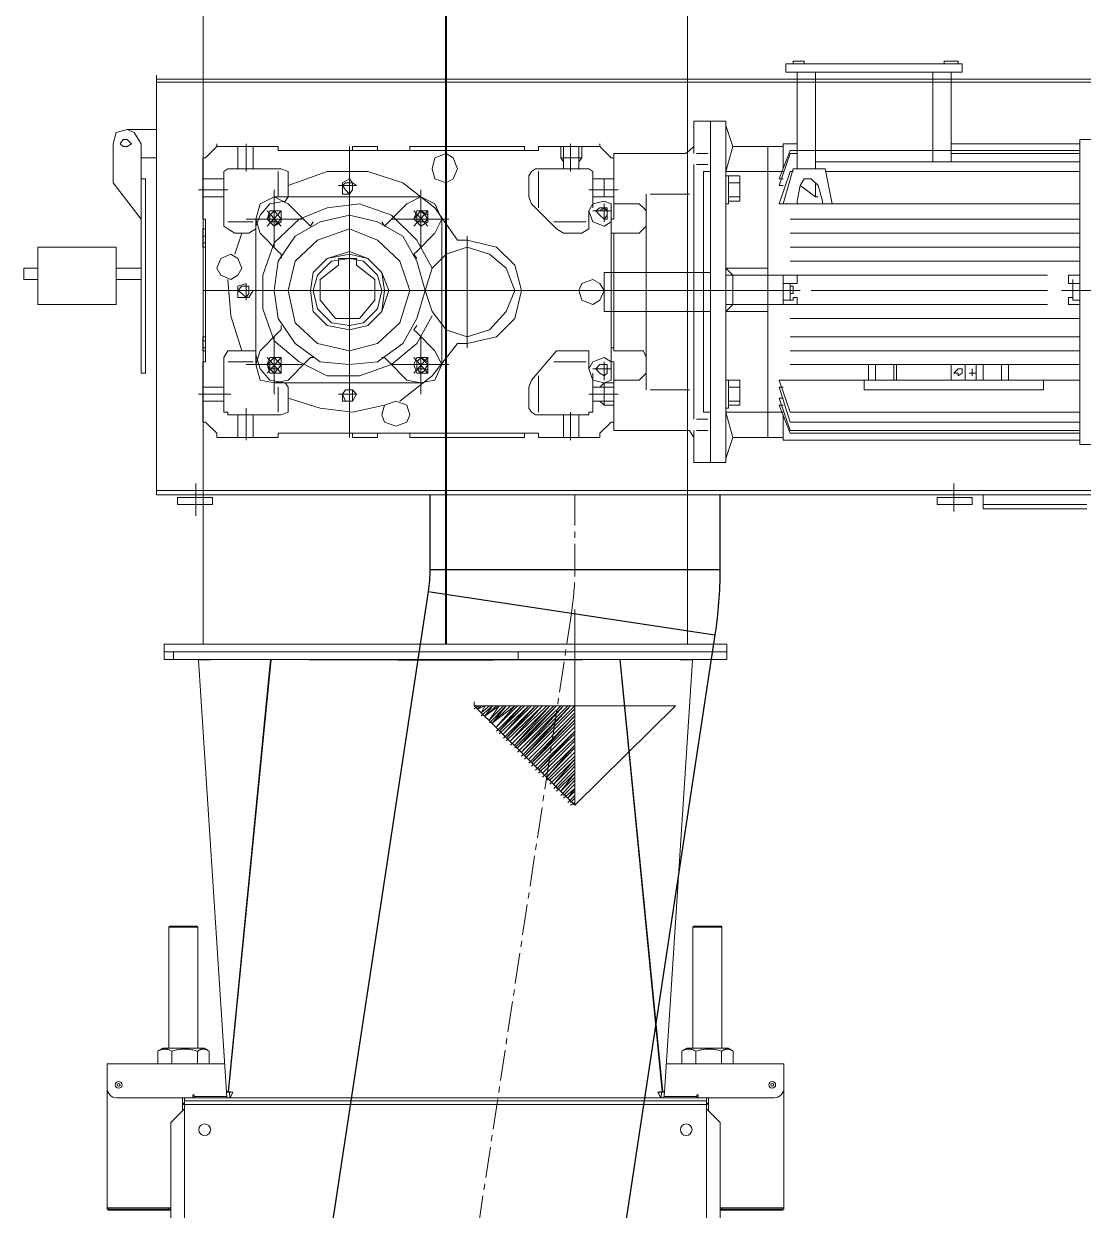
# Model space of a CAD drawing. Header units: millimetres. Extents: x 3220 to 226993, y 817 to 176024.
# Drawn here: x 71687 to 72783, y 74683 to 75910 of the extents above; entities that cross this region are included whole.
import ezdxf

# ---------------------------------------------------------------- set-up
doc = ezdxf.new("R2010")
doc.units = ezdxf.units.MM
doc.linetypes.add('AXES', pattern=[50.8, 31.75, -6.35, 6.35, -6.35])
doc.layers.add('Axe', color=1, linetype='AXES', lineweight=9)
doc.layers.add('Sichtbare Kanten(DIN)', color=7, linetype='Continuous', lineweight=50, true_color=0x3f3f3f)

# ---------------------------------------------------------------- blocks, each defined once
blk = doc.blocks.new('ligne broyage 2')
at = {"color": 7, "linetype": 'Continuous', "lineweight": 5, "true_color": 0x000007}
for points in [[(3366.2, -3898.5), (3541.2, -3898.5), (3541.2, -3898.5)], [(3377.8, -3907.2), (3366.2, -3907.2), (3366.2, -3898.5)], [(3385, -3898.5), (3385, -3895.6), (3370.5, -3895.6), (3370.5, -3898.5)], [(3541.2, -3898.5), (3541.2, -3895.6), (3529.7, -3895.6), (3529.7, -3898.5)], [(3548.5, -3907.2), (3548.5, -3898.5), (3541.2, -3898.5)], [(-2398.4, -3914.4), (4199.4, -3914.4)], [(3377.8, -3981), (3377.8, -3907.2), (3536.9, -3907.2)], [(3396.6, -3907.2), (3396.6, -3999.8)], [(3518.1, -3907.2), (3518.1, -4007)], [(3548.5, -3907.2), (3536.9, -3907.2), (3536.9, -3981)], [(4199.4, -3914.4), (4199.4, -3910.1)], [(-2398.4, -3917.3), (4199.4, -3917.3)], [(3610.7, -3962.2), (3603.4, -3983.9), (3551.4, -3983.9)], [(3610.7, -3957.8), (3610.7, -3962.2)], [(3626.6, -3957.8), (3610.7, -3957.8)], [(3610.7, -3962.2), (3610.7, -4306.5)], [(3626.6, -4310.8), (3626.6, -3957.8)], [(3643.9, -3983.9), (3643.9, -3957.8), (3626.6, -3957.8)], [(4229.8, -3966.5), (4199.4, -3966.5)], [(4244.3, -3981), (4241.4, -3969.4), (4229.8, -3966.5), (4222.6, -3969.4), (4215.3, -3981)], [(3133.3, -3976.6), (3244.7, -3976.6)], [(3244.7, -3976.6), (3244.7, -3981)], [(3244.7, -4292), (3244.7, -3981), (3244.7, -3981)], [(3244.7, -3981), (3377.8, -3981)], [(3377.8, -3999.8), (3377.8, -3981)], [(3551.4, -3981), (3536.9, -3981)], [(3536.9, -4007), (3536.9, -3981)], [(3551.4, -3983.9), (3551.4, -3981)], [(3551.4, -4007), (3551.4, -3983.9)], [(3567.3, -3983.9), (3567.3, -4284.8)], [(3603.4, -3983.9), (3610.7, -4009.9)], [(3643.9, -3983.9), (3643.9, -3991.1)], [(3643.9, -3983.9), (3648.3, -3988.2), (3652.6, -3991.1)], [(3740.9, -3983.9), (3729.3, -3995.5)], [(3740.9, -3983.9), (3740.9, -3981)], [(3804.5, -3983.9), (3740.9, -3983.9)], [(3762.6, -3999.8), (3759.7, -3995.5), (3759.7, -3983.9)], [(3762.6, -3983.9), (3762.6, -4007)], [(3771.2, -3981), (3771.2, -4009.9)], [(3778.5, -3983.9), (3778.5, -4007)], [(3781.4, -3995.5), (3781.4, -3983.9), (3781.4, -3983.9)], [(3804.5, -3988.2), (3804.5, -3983.9)], [(3819, -3988.2), (3819, -3983.9)], [(3937.6, -3983.9), (3819, -3983.9)], [(3937.6, -3988.2), (3937.6, -3983.9)], [(3970.9, -3988.2), (3970.9, -3983.9)], [(3970.9, -3983.9), (3996.9, -3983.9)], [(3996.9, -3988.2), (3996.9, -3983.9)], [(3999.8, -3983.9), (3999.8, -4284.8)], [(4073.6, -3988.2), (4073.6, -3983.9)], [(4137.2, -3983.9), (4073.6, -3983.9)], [(4099.6, -3983.9), (4099.6, -4007)], [(4106.8, -3981), (4106.8, -4009.9)], [(4115.5, -3983.9), (4115.5, -4007)], [(4137.2, -3983.9), (4137.2, -3981)], [(4148.8, -3995.5), (4137.2, -3983.9)], [(4211, -4017.2), (4215.3, -4017.2), (4215.3, -3981)], [(4244.3, -3981), (4244.3, -4021.5), (4215.3, -4059.1)], [(3377.8, -3988.2), (3244.7, -3988.2)], [(3244.7, -3991.1), (3377.8, -3991.1), (3377.8, -3991.1)], [(3244.7, -3999.8), (3518.1, -3999.8)], [(3536.9, -3988.2), (3377.8, -3988.2)], [(3555.7, -4017.2), (3544.1, -3988.2), (3536.9, -3988.2)], [(3555.7, -4024.4), (3544.1, -3991.1), (3536.9, -3991.1)], [(3629.5, -3991.1), (3641, -3991.1)], [(3726.4, -3991.1), (3652.6, -3991.1)], [(3700.4, -4043.2), (3726.4, -4043.2), (3726.4, -3991.1)], [(3729.3, -3995.5), (3726.4, -3995.5)], [(3726.4, -3995.5), (3726.4, -4059.1)], [(3759.7, -3995.5), (3781.4, -3995.5), (3778.5, -3999.8)], [(3804.5, -3988.2), (3819, -3988.2)], [(3819, -3988.2), (4073.6, -3988.2), (4073.6, -3988.2)], [(4148.8, -3995.5), (4151.7, -3995.5)], [(4151.7, -4059.1), (4151.7, -3995.5)], [(4215.3, -3995.5), (4199.4, -3995.5)], [(3508, -4009.9), (3244.7, -4009.9)], [(3500.7, -4043.2), (3508, -4007), (3541.2, -4007), (3551.4, -4043.2)], [(3544.1, -4009.9), (3541.2, -4009.9)], [(3555.7, -4043.2), (3544.1, -4009.9)], [(3551.4, -4009.9), (3567.3, -4009.9)], [(3567.3, -4009.9), (3610.7, -4009.9)], [(3626.6, -4258.7), (3633.8, -4258.7), (3633.8, -4009.9), (3626.6, -4009.9)], [(3641, -4002.7), (3629.5, -4002.7)], [(3643.9, -4266), (3643.9, -4002.7)], [(3752.4, -4007), (3748.1, -4009.9), (3748.1, -4009.9)], [(3748.1, -4047.5), (3748.1, -4009.9)], [(3807.4, -4007), (3752.4, -4007)], [(3804.5, -4009.9), (3804.5, -4047.5)], [(3814.6, -4014.3), (3811.7, -4009.9), (3807.4, -4007)], [(4063.4, -4024.4), (4022.9, -4009.9), (3981, -4009.9), (3944.8, -4021.5), (3911.6, -4047.5), (3888.4, -4080.8)], [(4070.7, -4007), (4063.4, -4009.9), (4063.4, -4014.3)], [(4070.7, -4007), (4125.6, -4007)], [(4073.6, -4009.9), (4073.6, -4036)], [(4130, -4009.9), (4125.6, -4007), (4125.6, -4007)], [(4130, -4066.3), (4130, -4009.9)], [(3515.2, -4024.4), (3510.8, -4040.3)], [(3534, -4024.4), (3529.7, -4017.2), (3522.4, -4017.2), (3515.2, -4024.4)], [(3515.2, -4036), (3518.1, -4036), (3534, -4024.4)], [(3518.1, -4036), (3518.1, -4021.5)], [(3534, -4024.4), (3536.9, -4040.3)], [(3551.4, -4017.2), (3555.7, -4017.2)], [(3551.4, -4024.4), (3555.7, -4024.4)], [(3607.8, -4014.3), (3596.2, -4014.3), (3596.2, -4040.3), (3607.8, -4040.3)], [(3596.2, -4021.5), (3596.2, -4017.2)], [(3596.2, -4021.5), (3596.2, -4017.2), (3596.2, -4017.2)], [(3607.8, -4021.5), (3596.2, -4021.5), (3596.2, -4033.1)], [(3610.7, -4014.3), (3607.8, -4014.3), (3607.8, -4043.2), (3610.7, -4043.2)], [(3726.4, -4017.2), (3740.9, -4017.2), (3740.9, -4017.2)], [(3736.5, -4017.2), (3736.5, -4036), (3726.4, -4036)], [(3748.1, -4017.2), (3726.4, -4017.2)], [(3814.6, -4014.3), (3814.6, -4036)], [(3999.8, -4033.1), (4007, -4033.1), (4007, -4021.5), (3999.8, -4017.2), (3996.9, -4021.5), (3992.6, -4024.4)], [(4011.4, -4024.4), (3992.6, -4024.4)], [(3999.8, -4024.4), (3999.8, -4239.9)], [(4063.4, -4033.1), (4063.4, -4014.3)], [(4151.7, -4017.2), (4130, -4017.2)], [(4211, -4218.2), (4211, -4017.2)], [(4215.3, -4218.2), (4215.3, -4017.2)], [(3596.2, -4033.1), (3596.2, -4036), (3596.2, -4036)], [(3596.2, -4036), (3607.8, -4036), (3607.8, -4036)], [(3648.3, -4033.1), (3688.8, -4033.1)], [(3693.1, -4235.6), (3693.1, -4033.1)], [(3752.4, -4028.7), (3722.1, -4028.7)], [(3748.1, -4036), (3726.4, -4036)], [(3736.5, -4036), (3740.9, -4036)], [(3811.7, -4043.2), (3814.6, -4036)], [(3940.5, -4043.2), (3926, -4036), (3911.6, -4043.2), (3904.3, -4059.1), (3911.6, -4073.6)], [(3926, -4088), (3926, -4028.7)], [(4077.9, -4036), (3926, -4036)], [(4063.4, -4033.1), (4063.4, -4036), (4066.3, -4040.3)], [(4092.4, -4073.6), (4096.7, -4059.1), (4092.4, -4043.2), (4077.9, -4036), (4063.4, -4043.2)], [(4077.9, -4088), (4077.9, -4028.7)], [(4156, -4028.7), (4125.6, -4028.7)], [(4151.7, -4036), (4130, -4036)], [(3555.7, -4043.2), (3244.7, -4043.2)], [(3510.8, -4043.2), (3510.8, -4040.3)], [(3536.9, -4043.2), (3536.9, -4040.3)], [(3700.4, -4043.2), (3696, -4047.5), (3693.1, -4050.4)], [(3729.3, -4062), (3736.5, -4066.3), (3748.1, -4062), (3752.4, -4050.4), (3748.1, -4043.2), (3736.5, -4040.3), (3729.3, -4043.2)], [(3729.3, -4059.1), (3729.3, -4043.2)], [(3745.2, -4050.4), (3740.9, -4047.5), (3733.6, -4047.5), (3733.6, -4059.1), (3736.5, -4059.1)], [(3736.5, -4062), (3736.5, -4043.2)], [(3785.7, -4069.2), (3811.7, -4043.2)], [(3914.4, -4158.9), (3930.4, -4187.8), (3956.4, -4209.5), (3989.7, -4221.1), (4022.9, -4221.1), (4051.9, -4206.7), (4077.9, -4185), (4089.5, -4151.7), (4089.5, -4117), (4077.9, -4083.7), (4051.9, -4059.1), (4022.9, -4047.5), (3989.7, -4043.2), (3956.4, -4054.8), (3930.4, -4080.8), (3914.4, -4109.7)], [(3940.5, -4043.2), (3959.3, -4062), (3959.3, -4062)], [(4063.4, -4043.2), (4044.6, -4062), (4044.6, -4062)], [(4066.3, -4040.3), (4082.2, -4043.2)], [(4092.4, -4054.8), (4082.2, -4043.2), (4082.2, -4043.2)], [(3544.1, -4059.1), (3244.7, -4059.1)], [(3729.3, -4059.1), (3726.4, -4059.1)], [(3748.1, -4050.4), (3729.3, -4050.4)], [(3729.3, -4192.2), (3729.3, -4059.1), (3729.3, -4059.1)], [(3752.4, -4050.4), (3752.4, -4066.3)], [(3897.1, -4059.1), (3956.4, -4059.1)], [(3904.3, -4059.1), (3904.3, -4209.5)], [(3933.3, -4066.3), (3918.8, -4050.4)], [(3933.3, -4050.4), (3918.8, -4066.3)], [(3930.4, -4062), (3933.3, -4059.1), (3930.4, -4054.8), (3926, -4050.4), (3918.8, -4054.8), (3918.8, -4062)], [(4106.8, -4059.1), (4049, -4059.1)], [(4070.7, -4066.3), (4085.1, -4050.4)], [(4085.1, -4066.3), (4070.7, -4050.4)], [(4073.6, -4062), (4077.9, -4066.3), (4082.2, -4062), (4085.1, -4059.1), (4082.2, -4054.8), (4077.9, -4050.4), (4073.6, -4054.8)], [(4092.4, -4054.8), (4096.7, -4066.3)], [(4096.7, -4059.1), (4096.7, -4209.5)], [(4148.8, -4069.2), (4148.8, -4059.1)], [(4148.8, -4059.1), (4151.7, -4059.1)], [(4148.8, -4059.1), (4148.8, -4206.7)], [(3544.1, -4073.6), (3244.7, -4073.6)], [(3693.1, -4066.3), (3696, -4069.2), (3700.4, -4073.6)], [(3726.4, -4073.6), (3700.4, -4073.6)], [(3729.3, -4073.6), (3726.4, -4073.6)], [(3726.4, -4073.6), (3726.4, -4192.2)], [(3726.4, -4195.1), (3726.4, -4073.6)], [(3752.4, -4066.3), (3752.4, -4069.2), (3759.7, -4073.6)], [(3788.6, -4062), (3755.3, -4062)], [(3759.7, -4073.6), (3778.5, -4073.6)], [(3778.5, -4073.6), (3785.7, -4069.2)], [(3930.4, -4099.6), (3933.3, -4095.3), (3930.4, -4092.4), (3911.6, -4073.6)], [(3959.3, -4062), (3963.6, -4066.3), (3966.5, -4062)], [(4037.4, -4062), (4040.3, -4066.3), (4044.6, -4062)], [(4092.4, -4073.6), (4073.6, -4092.4), (4070.7, -4095.3), (4070.7, -4099.6)], [(4096.7, -4066.3), (4096.7, -4069.2), (4103.9, -4073.6)], [(4125.6, -4062), (4099.6, -4062)], [(4103.9, -4073.6), (4118.4, -4073.6)], [(4118.4, -4095.3), (4111.2, -4073.6), (4111.2, -4073.6)], [(4118.4, -4073.6), (4125.6, -4069.2), (4130, -4066.3)], [(4151.7, -4069.2), (4148.8, -4069.2)], [(4151.7, -4088), (4151.7, -4069.2)], [(3878.3, -4080.8), (3847.9, -4088), (3829.1, -4106.8), (3821.9, -4132.9), (3829.1, -4161.8), (3847.9, -4180.6), (3878.3, -4187.8)], [(3878.3, -4076.5), (3878.3, -4192.2)], [(3878.3, -4080.8), (3888.4, -4080.8)], [(4151.7, -4076.5), (4148.8, -4076.5)], [(4151.7, -4083.7), (4148.8, -4083.7)], [(3544.1, -4088), (3244.7, -4088)], [(4151.7, -4195.1), (4151.7, -4180.6), (4148.8, -4180.6), (4148.8, -4088), (4151.7, -4088)], [(4241.4, -4088), (4322.4, -4088)], [(4241.4, -4147.3), (4322.4, -4147.3), (4322.4, -4088)], [(4241.4, -4088), (4241.4, -4147.3)], [(3544.1, -4102.5), (3244.7, -4102.5)], [(3567.3, -4109.7), (3610.7, -4109.7)], [(3603.4, -4117), (3610.7, -4109.7)], [(3992.6, -4106.8), (3973.8, -4121.3), (3973.8, -4143), (3989.7, -4161.8), (4014.3, -4161.8), (4030.2, -4143), (4030.2, -4121.3), (4011.4, -4106.8)], [(4011.4, -4106.8), (4011.4, -4099.6), (3992.6, -4099.6), (3992.6, -4106.8)], [(4215.3, -4109.7), (4241.4, -4109.7)], [(4336.8, -4109.7), (4336.8, -4121.3), (4322.4, -4121.3)], [(4322.4, -4109.7), (4336.8, -4109.7), (4336.8, -4109.7)], [(3244.7, -4117), (3256.3, -4117)], [(3251.9, -4125.6), (3251.9, -4121.3)], [(3256.3, -4125.6), (3256.3, -4117)], [(3610.7, -4117), (3277.9, -4117)], [(3536.9, -4125.6), (3536.9, -4117)], [(3551.4, -4147.3), (3551.4, -4117)], [(3603.4, -4147.3), (3603.4, -4117)], [(3626.6, -4154.6), (3736.5, -4154.6), (3736.5, -4114.1)], [(3736.5, -4114.1), (3626.6, -4114.1)], [(4111.2, -4195.1), (4122.8, -4158.9), (4125.6, -4121.3)], [(4215.3, -4121.3), (4241.4, -4121.3)], [(3263.5, -4132.9), (3085.6, -4132.9)], [(3244.7, -4125.6), (3251.9, -4125.6), (3251.9, -4143)], [(3251.9, -4125.6), (3256.3, -4125.6)], [(3522.4, -4132.9), (3277.9, -4132.9)], [(3622.2, -4132.9), (3534, -4132.9)], [(3536.9, -4125.6), (3541.2, -4125.6), (3541.2, -4125.6)], [(3541.2, -4125.6), (3551.4, -4125.6)], [(3544.1, -4128.5), (3541.2, -4128.5), (3541.2, -4135.8)], [(3544.1, -4128.5), (3541.2, -4128.5)], [(3544.1, -4143), (3544.1, -4125.6)], [(3622.2, -4132.9), (3722.1, -4132.9), (3722.1, -4132.9)], [(4151.7, -4132.9), (3722.1, -4132.9)], [(4106.8, -4132.9), (3892.7, -4132.9)], [(4099.6, -4132.9), (4103.9, -4140.1), (4115.5, -4140.1), (4115.5, -4128.5), (4106.8, -4125.6)], [(4106.8, -4143), (4106.8, -4125.6)], [(3244.7, -4143), (3251.9, -4143)], [(3244.7, -4147.3), (3256.3, -4147.3)], [(3251.9, -4143), (3251.9, -4140.1)], [(3251.9, -4140.1), (3256.3, -4140.1)], [(3256.3, -4140.1), (3256.3, -4147.3)], [(3610.7, -4147.3), (3277.9, -4147.3)], [(3536.9, -4147.3), (3536.9, -4140.1), (3541.2, -4140.1)], [(3541.2, -4135.8), (3544.1, -4135.8)], [(3544.1, -4135.8), (3541.2, -4135.8)], [(3541.2, -4140.1), (3541.2, -4143), (3551.4, -4143)], [(3603.4, -4147.3), (3610.7, -4154.6)], [(3567.3, -4154.6), (3610.7, -4154.6)], [(3244.7, -4161.8), (3544.1, -4161.8)], [(3911.6, -4195.1), (3930.4, -4176.3), (3933.3, -4173.4), (3930.4, -4169)], [(4070.7, -4169), (4070.7, -4173.4), (4073.6, -4176.3), (4092.4, -4195.1)], [(3244.7, -4180.6), (3544.1, -4180.6)], [(3926, -4180.6), (3926, -4239.9)], [(4077.9, -4180.6), (4077.9, -4239.9)], [(3244.7, -4195.1), (3544.1, -4195.1)], [(3700.4, -4195.1), (3696, -4195.1), (3693.1, -4202.3)], [(3700.4, -4195.1), (3726.4, -4195.1)], [(3726.4, -4206.7), (3729.3, -4206.7), (3729.3, -4192.2), (3726.4, -4192.2)], [(3759.7, -4195.1), (3752.4, -4195.1), (3752.4, -4202.3)], [(3778.5, -4195.1), (3759.7, -4195.1)], [(3785.7, -4195.1), (3778.5, -4195.1)], [(3785.7, -4195.1), (3811.7, -4225.5)], [(3878.3, -4187.8), (3888.4, -4187.8)], [(3888.4, -4187.8), (3914.4, -4221.1), (3947.7, -4247.2)], [(3911.6, -4195.1), (3904.3, -4209.5), (3911.6, -4225.5), (3926, -4228.4), (3940.5, -4225.5)], [(4063.4, -4225.5), (4077.9, -4228.4), (4092.4, -4225.5), (4096.7, -4209.5), (4092.4, -4195.1)], [(4103.9, -4195.1), (4096.7, -4195.1), (4096.7, -4199.4)], [(4118.4, -4195.1), (4103.9, -4195.1)], [(4130, -4202.3), (4125.6, -4195.1), (4118.4, -4195.1)], [(4148.8, -4185), (4151.7, -4185)], [(4148.8, -4192.2), (4151.7, -4192.2)], [(4148.8, -4195.1), (4151.7, -4195.1)], [(4148.8, -4206.7), (4148.8, -4195.1)], [(3726.4, -4268.9), (3726.4, -4206.7)], [(3729.3, -4225.5), (3736.5, -4228.4), (3748.1, -4225.5), (3752.4, -4213.9), (3748.1, -4206.7), (3736.5, -4202.3), (3729.3, -4206.7)], [(3729.3, -4206.7), (3729.3, -4225.5)], [(3736.5, -4225.5), (3736.5, -4206.7)], [(3752.4, -4213.9), (3752.4, -4202.3)], [(3788.6, -4206.7), (3755.3, -4206.7)], [(3918.8, -4218.2), (3933.3, -4202.3)], [(3918.8, -4202.3), (3933.3, -4218.2)], [(3930.4, -4206.7), (3926, -4202.3), (3918.8, -4206.7), (3918.8, -4213.9), (3926, -4218.2), (3930.4, -4213.9)], [(3940.5, -4225.5), (3959.3, -4206.7), (3959.3, -4206.7)], [(3966.5, -4202.3), (3963.6, -4202.3), (3959.3, -4206.7)], [(4044.6, -4206.7), (4040.3, -4202.3), (4037.4, -4202.3)], [(4063.4, -4225.5), (4044.6, -4206.7), (4044.6, -4206.7)], [(4070.7, -4202.3), (4085.1, -4218.2)], [(4070.7, -4218.2), (4085.1, -4202.3)], [(4073.6, -4206.7), (4070.7, -4209.5), (4073.6, -4213.9), (4077.9, -4218.2), (4082.2, -4213.9), (4085.1, -4209.5), (4082.2, -4206.7)], [(4096.7, -4199.4), (4092.4, -4213.9)], [(4099.6, -4206.7), (4125.6, -4206.7)], [(4130, -4202.3), (4130, -4258.7)], [(4151.7, -4206.7), (4148.8, -4206.7)], [(4151.7, -4206.7), (4151.7, -4268.9)], [(3244.7, -4209.5), (3544.1, -4209.5)], [(3318.5, -4209.5), (3318.5, -4225.5)], [(3325.7, -4209.5), (3325.7, -4225.5)], [(3344.5, -4209.5), (3344.5, -4225.5)], [(3351.7, -4209.5), (3351.7, -4225.5)], [(3356.1, -4213.9), (3356.1, -4218.2), (3356.1, -4218.2)], [(3356.1, -4221.1), (3356.1, -4218.2), (3356.1, -4218.2)], [(3363.3, -4209.5), (3363.3, -4225.5)], [(3377.8, -4209.5), (3377.8, -4225.5)], [(3434.2, -4209.5), (3434.2, -4225.5)], [(3437.1, -4209.5), (3437.1, -4225.5)], [(3455.9, -4209.5), (3455.9, -4225.5)], [(3463.1, -4209.5), (3463.1, -4225.5)], [(3693.1, -4218.2), (3696, -4221.1), (3700.4, -4225.5)], [(3748.1, -4213.9), (3729.3, -4213.9)], [(3736.5, -4209.5), (3733.6, -4209.5), (3733.6, -4218.2), (3736.5, -4221.1), (3740.9, -4218.2), (3745.2, -4213.9)], [(3748.1, -4221.1), (3748.1, -4218.2), (3748.1, -4218.2)], [(3748.1, -4221.1), (3748.1, -4258.7)], [(3804.5, -4221.1), (3804.5, -4258.7)], [(3897.1, -4209.5), (3956.4, -4209.5)], [(4106.8, -4209.5), (4049, -4209.5)], [(4082.2, -4225.5), (4092.4, -4213.9), (4092.4, -4213.9)], [(4211, -4218.2), (4215.3, -4218.2)], [(3244.7, -4225.5), (3555.7, -4225.5)], [(3555.7, -4225.5), (3544.1, -4258.7), (3244.7, -4258.7)], [(3551.4, -4232.7), (3555.7, -4232.7), (3544.1, -4268.9), (3244.7, -4268.9)], [(3282.3, -4225.5), (3282.3, -4235.6)], [(3467.5, -4225.5), (3467.5, -4235.6), (3282.3, -4235.6)], [(3607.8, -4251.5), (3596.2, -4251.5), (3596.2, -4225.5), (3607.8, -4225.5)], [(3596.2, -4232.7), (3596.2, -4228.4), (3596.2, -4228.4)], [(3607.8, -4232.7), (3596.2, -4232.7)], [(3596.2, -4232.7), (3596.2, -4247.2), (3596.2, -4247.2)], [(3610.7, -4254.4), (3607.8, -4254.4), (3607.8, -4225.5), (3610.7, -4225.5)], [(3700.4, -4225.5), (3726.4, -4225.5), (3726.4, -4277.5)], [(3740.9, -4232.7), (3736.5, -4228.4), (3726.4, -4228.4)], [(3726.4, -4232.7), (3748.1, -4232.7)], [(3736.5, -4228.4), (3736.5, -4251.5), (3740.9, -4247.2)], [(3814.6, -4232.7), (3811.7, -4225.5)], [(3814.6, -4232.7), (3814.6, -4254.4)], [(4077.9, -4228.4), (3926, -4228.4)], [(4066.3, -4228.4), (4063.4, -4232.7), (4063.4, -4235.6)], [(4082.2, -4225.5), (4066.3, -4228.4)], [(4073.6, -4258.7), (4073.6, -4232.7)], [(4130, -4232.7), (4151.7, -4232.7)], [(3551.4, -4244.3), (3555.7, -4244.3), (3544.1, -4277.5), (3244.7, -4277.5)], [(3596.2, -4244.3), (3596.2, -4239.9)], [(3688.8, -4235.6), (3648.3, -4235.6)], [(3722.1, -4239.9), (3752.4, -4239.9)], [(3963.6, -4251.5), (3996.9, -4258.7), (4030.2, -4254.4), (4063.4, -4244.3)], [(3999.8, -4235.6), (3996.9, -4235.6), (3992.6, -4239.9), (3996.9, -4247.2), (4007, -4247.2), (4007, -4239.9)], [(3992.6, -4239.9), (4011.4, -4239.9)], [(4063.4, -4235.6), (4063.4, -4254.4)], [(4122.8, -4239.9), (4156, -4239.9)], [(3551.4, -4251.5), (3555.7, -4251.5), (3544.1, -4280.4), (3244.7, -4280.4)], [(3607.8, -4247.2), (3596.2, -4247.2)], [(3726.4, -4247.2), (3748.1, -4247.2)], [(3726.4, -4251.5), (3736.5, -4251.5), (3736.5, -4251.5)], [(3807.4, -4261.6), (3811.7, -4258.7), (3814.6, -4254.4)], [(4063.4, -4254.4), (4063.4, -4258.7), (4070.7, -4261.6)], [(4106.8, -4254.4), (4106.8, -4287.7)], [(4130, -4247.2), (4151.7, -4247.2)], [(3610.7, -4258.7), (3551.4, -4258.7), (3551.4, -4258.7)], [(3551.4, -4284.8), (3551.4, -4261.6)], [(3610.7, -4258.7), (3603.4, -4284.8), (3610.7, -4306.5)], [(3629.5, -4266), (3641, -4266)], [(3729.3, -4268.9), (3726.4, -4268.9)], [(3729.3, -4268.9), (3740.9, -4280.4)], [(3748.1, -4258.7), (3752.4, -4258.7), (3752.4, -4261.6)], [(3752.4, -4261.6), (3807.4, -4261.6)], [(3762.6, -4261.6), (3762.6, -4284.8)], [(3771.2, -4258.7), (3771.2, -4287.7)], [(3778.5, -4261.6), (3778.5, -4284.8)], [(4070.7, -4261.6), (4125.6, -4261.6)], [(4099.6, -4261.6), (4099.6, -4284.8)], [(4115.5, -4261.6), (4115.5, -4284.8)], [(4125.6, -4261.6), (4125.6, -4258.7), (4130, -4258.7)], [(4137.2, -4280.4), (4148.8, -4268.9)], [(4151.7, -4268.9), (4148.8, -4268.9)], [(3641, -4277.5), (3629.5, -4277.5)], [(3643.9, -4284.8), (3643.9, -4277.5)], [(3652.6, -4277.5), (3648.3, -4277.5), (3643.9, -4284.8)], [(3652.6, -4277.5), (3726.4, -4277.5)], [(3740.9, -4284.8), (3740.9, -4280.4)], [(3804.5, -4280.4), (3804.5, -4284.8)], [(3996.9, -4280.4), (3804.5, -4280.4), (3804.5, -4280.4)], [(3819, -4280.4), (3819, -4284.8)], [(3937.6, -4280.4), (3937.6, -4284.8)], [(3970.9, -4280.4), (3970.9, -4284.8)], [(3996.9, -4280.4), (3996.9, -4284.8)], [(4073.6, -4280.4), (3996.9, -4280.4)], [(4073.6, -4280.4), (4073.6, -4284.8)], [(4137.2, -4280.4), (4137.2, -4284.8)], [(3133.3, -4292), (3244.7, -4292)], [(3551.4, -4287.7), (3244.7, -4287.7), (3244.7, -4287.7)], [(3603.4, -4284.8), (3551.4, -4284.8), (3551.4, -4284.8)], [(3551.4, -4287.7), (3551.4, -4284.8)], [(3643.9, -4284.8), (3643.9, -4310.8), (3626.6, -4310.8)], [(3740.9, -4284.8), (3804.5, -4284.8)], [(3819, -4284.8), (3937.6, -4284.8)], [(3970.9, -4284.8), (3996.9, -4284.8)], [(4073.6, -4284.8), (4137.2, -4284.8)], [(3610.7, -4306.5), (3610.7, -4310.8)], [(3626.6, -4310.8), (3610.7, -4310.8)], [(-2398.4, -4339.7), (4199.4, -4339.7)], [(-2398.4, -4344.1), (4199.4, -4344.1)], [(3237.4, -4354.2), (3344.5, -4354.2)], [(3237.4, -4358.5), (3344.5, -4358.5)], [(3819, -4614.6), (3771.2, -4562.5), (3821.9, -4614.6)], [(3774.1, -4562.5), (3821.9, -4610.3), (3778.5, -4562.5), (3826.2, -4610.3)], [(3826.2, -4605.9), (3785.7, -4562.5), (3829.1, -4605.9)], [(3788.6, -4562.5), (3829.1, -4603), (3792.9, -4562.5), (3833.4, -4603)], [(3833.4, -4598.7), (3800.2, -4562.5), (3837.8, -4598.7)], [(3804.5, -4562.5), (3837.8, -4595.8), (3807.4, -4562.5), (3840.7, -4595.8)], [(3840.7, -4591.4), (3814.6, -4562.5), (3845, -4591.4)], [(3819, -4562.5), (3845, -4588.6), (3821.9, -4562.5), (3847.9, -4588.6)], [(3847.9, -4584.2), (3829.1, -4562.5), (3852.2, -4579.9), (3833.4, -4562.5)], [(3852.2, -4579.9), (3837.8, -4562.5), (3855.1, -4579.9)], [(3855.1, -4577), (3845, -4562.5), (3859.5, -4572.6), (3847.9, -4562.5)], [(3859.5, -4572.6), (3852.2, -4562.5), (3863.8, -4572.6)], [(3863.8, -4569.7), (3859.5, -4562.5), (3866.7, -4565.4), (3863.8, -4562.5)], [(3866.7, -4565.4), (3866.7, -4562.5), (3871, -4565.4)], [(3871, -4562.5), (3871, -4558.2), (3871, -4558.2)], [(3766.9, -4565.4), (3819, -4617.5), (3819, -4617.5)], [(3811.7, -4621.8), (3766.9, -4572.6), (3814.6, -4621.8)], [(3766.9, -4579.9), (3811.7, -4624.7), (3811.7, -4624.7)], [(3804.5, -4629.1), (3766.9, -4588.6), (3807.4, -4629.1)], [(3766.9, -4595.8), (3804.5, -4631.9), (3804.5, -4631.9)], [(3795.8, -4636.3), (3766.9, -4603), (3800.2, -4636.3)], [(3766.9, -4610.3), (3795.8, -4639.2), (3795.8, -4639.2)], [(3788.6, -4643.5), (3766.9, -4617.5), (3792.9, -4643.5)], [(3766.9, -4624.7), (3788.6, -4647.9), (3788.6, -4647.9)], [(3781.4, -4650.8), (3766.9, -4631.9), (3785.7, -4650.8)], [(3766.9, -4639.2), (3781.4, -4655.1), (3781.4, -4655.1)], [(3774.1, -4658), (3766.9, -4647.9), (3778.5, -4658)], [(3766.9, -4655.1), (3774.1, -4662.3), (3774.1, -4662.3)], [(3766.9, -4665.2), (3766.9, -4662.3), (3771.2, -4665.2)]]:
    blk.add_lwpolyline(points, dxfattribs=at)
at = {"color": 7, "linetype": 'Continuous', "lineweight": 15, "true_color": 0x000007}
for points in [[(4199.4, -4344.1), (4199.4, -3914.4), (4199.4, -3914.4)], [(3344.5, -4344.1), (3344.5, -4358.5)], [(3871, -4562.5), (3662.7, -4562.5), (3766.9, -4665.2), (3766.9, -4462.7)], [(3766.9, -4665.2), (3871, -4562.5), (3871, -4562.5)]]:
    blk.add_lwpolyline(points, dxfattribs=at)
at = {"color": 7, "linetype": 'Continuous', "lineweight": 5, "true_color": 0x000007}
for points in [[(4237, -3981), (4234.1, -3976.6), (4229.8, -3976.6), (4225.5, -3981), (4229.8, -3983.9), (4234.1, -3983.9)], [(3914.4, -4007), (3911.6, -3995.5), (3900, -3991.1), (3892.7, -3995.5), (3888.4, -4007), (3892.7, -4017.2), (3900, -4021.5), (3911.6, -4017.2)], [(4007, -4024.4), (4004.1, -4021.5), (3996.9, -4021.5), (3996.9, -4028.7), (3999.8, -4033.1), (4004.1, -4028.7)], [(3745.2, -4050.4), (3740.9, -4050.4), (3736.5, -4047.5), (3733.6, -4050.4), (3733.6, -4054.8), (3736.5, -4059.1), (3740.9, -4054.8)], [(3933.3, -4059.1), (3930.4, -4050.4), (3918.8, -4050.4), (3918.8, -4062), (3926, -4066.3), (3930.4, -4062)], [(3930.4, -4059.1), (3930.4, -4054.8), (3926, -4050.4), (3921.7, -4054.8), (3918.8, -4059.1), (3921.7, -4062), (3930.4, -4062)], [(4077.9, -4132.9), (4073.6, -4102.5), (4056.2, -4076.5), (4030.2, -4062), (3999.8, -4054.8), (3970.9, -4062), (3944.8, -4076.5), (3930.4, -4102.5), (3921.7, -4132.9), (3930.4, -4161.8), (3944.8, -4187.8), (3970.9, -4206.7), (3999.8, -4209.5), (4030.2, -4206.7), (4056.2, -4187.8), (4073.6, -4161.8)], [(4085.1, -4059.1), (4082.2, -4050.4), (4070.7, -4050.4), (4070.7, -4062), (4077.9, -4066.3), (4082.2, -4062)], [(4082.2, -4059.1), (4082.2, -4054.8), (4077.9, -4050.4), (4073.6, -4054.8), (4070.7, -4059.1), (4073.6, -4062), (4082.2, -4062)], [(4063.4, -4132.9), (4056.2, -4102.5), (4033.1, -4080.8), (3999.8, -4069.2), (3970.9, -4080.8), (3947.7, -4102.5), (3937.6, -4132.9), (3947.7, -4166.2), (3970.9, -4187.8), (3999.8, -4195.1), (4033.1, -4187.8), (4056.2, -4166.2)], [(3921.7, -4132.9), (3914.4, -4109.7), (3900, -4095.3), (3878.3, -4088), (3855.1, -4095.3), (3837.8, -4109.7), (3829.1, -4132.9), (3837.8, -4154.6), (3855.1, -4173.4), (3878.3, -4180.6), (3900, -4173.4), (3914.4, -4154.6)], [(4040.3, -4132.9), (4037.4, -4114.1), (4022.9, -4099.6), (3999.8, -4092.4), (3981, -4099.6), (3966.5, -4114.1), (3959.3, -4132.9), (3966.5, -4154.6), (3981, -4169), (3999.8, -4173.4), (4022.9, -4169), (4037.4, -4154.6)], [(4040.3, -4132.9), (4037.4, -4114.1), (4022.9, -4099.6), (3999.8, -4095.3), (3981, -4099.6), (3966.5, -4114.1), (3963.6, -4132.9), (3966.5, -4154.6), (3981, -4169), (3999.8, -4173.4), (4022.9, -4169), (4037.4, -4154.6)], [(4137.2, -4109.7), (4132.9, -4099.6), (4122.8, -4095.3), (4115.5, -4099.6), (4111.2, -4109.7), (4115.5, -4117), (4122.8, -4121.3), (4132.9, -4117)], [(4037.4, -4132.9), (4033.1, -4117), (4018.6, -4102.5), (3999.8, -4099.6), (3985.3, -4102.5), (3970.9, -4117), (3966.5, -4132.9), (3970.9, -4151.7), (3985.3, -4166.2), (3999.8, -4169), (4018.6, -4166.2), (4033.1, -4151.7)], [(3762.6, -4132.9), (3759.7, -4125.6), (3748.1, -4121.3), (3740.9, -4125.6), (3736.5, -4132.9), (3740.9, -4143), (3748.1, -4147.3), (3759.7, -4143)], [(4115.5, -4132.9), (4111.2, -4128.5), (4103.9, -4128.5), (4103.9, -4135.8), (4106.8, -4140.1), (4111.2, -4135.8)], [(3933.3, -4209.5), (3930.4, -4202.3), (3918.8, -4202.3), (3918.8, -4218.2), (3930.4, -4218.2)], [(3930.4, -4209.5), (3930.4, -4206.7), (3926, -4202.3), (3921.7, -4206.7), (3918.8, -4209.5), (3921.7, -4213.9), (3930.4, -4213.9)], [(4085.1, -4209.5), (4082.2, -4202.3), (4070.7, -4202.3), (4070.7, -4218.2), (4082.2, -4218.2)], [(4082.2, -4209.5), (4082.2, -4206.7), (4077.9, -4202.3), (4073.6, -4206.7), (4070.7, -4209.5), (4073.6, -4213.9), (4082.2, -4213.9)], [(3351.7, -4218.2), (3359, -4218.2)], [(3374.9, -4218.2), (3370.5, -4213.9), (3366.2, -4213.9), (3366.2, -4218.2), (3370.5, -4221.1), (3370.5, -4218.2)], [(3745.2, -4213.9), (3740.9, -4209.5), (3733.6, -4209.5), (3733.6, -4218.2), (3736.5, -4221.1), (3740.9, -4218.2)], [(4007, -4239.9), (4004.1, -4235.6), (3996.9, -4235.6), (3996.9, -4247.2), (4004.1, -4247.2)], [(3966.5, -4261.6), (3963.6, -4251.5), (3952.1, -4247.2), (3940.5, -4251.5), (3937.6, -4261.6), (3940.5, -4268.9), (3952.1, -4273.2), (3963.6, -4268.9)], [(3356.1, -4354.2), (3356.1, -4347), (3392.2, -4347), (3392.2, -4354.2)], [(4141.6, -4354.2), (4141.6, -4347), (4177.7, -4347), (4177.7, -4354.2)], [(3766.9, -4562.5), (3819, -4614.6)], [(3781.4, -4562.5), (3826.2, -4605.9)], [(3795.8, -4562.5), (3833.4, -4598.7)], [(3811.7, -4562.5), (3840.7, -4591.4)], [(3826.2, -4562.5), (3847.9, -4584.2)], [(3840.7, -4562.5), (3855.1, -4577)], [(3855.1, -4562.5), (3863.8, -4569.7)], [(3766.9, -4569.7), (3814.6, -4617.5)], [(3766.9, -4577), (3811.7, -4621.8)], [(3766.9, -4584.2), (3807.4, -4624.7)], [(3766.9, -4591.4), (3804.5, -4629.1)], [(3766.9, -4598.7), (3800.2, -4631.9)], [(3766.9, -4605.9), (3795.8, -4636.3)], [(3766.9, -4614.6), (3792.9, -4639.2)], [(3766.9, -4621.8), (3788.6, -4643.5)], [(3766.9, -4629.1), (3785.7, -4647.9)], [(3766.9, -4636.3), (3781.4, -4650.8)], [(3766.9, -4643.5), (3778.5, -4655.1)], [(3766.9, -4650.8), (3774.1, -4658)], [(3766.9, -4658), (3771.2, -4662.3)]]:
    blk.add_lwpolyline(points, close=True, dxfattribs=at)
at = {"color": 1, "linetype": 'Continuous', "lineweight": 5, "true_color": 0x000001}
for points in [[(3374.9, -4361.4), (3374.9, -4332.5)], [(4158.9, -4365.8), (4158.9, -4332.5)]]:
    blk.add_lwpolyline(points, dxfattribs=at)
blk = doc.blocks.new('be 500 pied R')
at = {"layer": 'Sichtbare Kanten(DIN)', "color": 5, "lineweight": 0}
for p, q in [((-281.1, 1718.2), (-291, 1718.2)), ((-291, 1710.2), (-291, 1718.2)), ((-281.1, 1710.2), (-281.1, 1718.2)), ((75.3, 1718.2), (-281.1, 1718.2)), ((-281.1, 1718.2), (-281.1, 1710.2)), ((75.3, 1710.2), (75.3, 1718.2)), ((291, 1718.2), (75.3, 1718.2)), ((75.3, 1718.2), (75.3, 1710.2)), ((291, 1710.2), (291, 1718.2)), ((-291, 1710.2), (-281.1, 1710.2)), ((-281.1, 1710.2), (75.3, 1710.2)), ((-252.5, 1710), (-255.5, 1709.9)), ((-255.5, 1709.9), (-252.4, 1709.9)), ((-226.4, 1262.7), (-255.5, 1709.8)), ((-252.5, 1710), (-252.3, 1710)), ((-252.5, 1710), (-252.5, 1710)), ((-252.5, 1710), (-252.5, 1710)), ((-252.2, 1710.1), (-243.1, 1710.1)), ((-242.8, 1710.2), (-227.8, 1710.2)), ((-224.7, 1263.1), (-180.8, 1710.2)), ((-224.3, 1263.3), (-180.4, 1710.2)), ((-180.4, 1710.2), (-180.6, 1710.2)), ((-141.4, 1710.1), (-98.3, 1710.1)), ((-97.5, 1710.1), (-98.3, 1710.1)), ((-97.2, 1710), (-50.5, 1710)), ((-96.3, 1710), (-97.2, 1710)), ((-96.5, 1710), (-96.3, 1710)), ((-96.3, 1710), (-49.6, 1710)), ((-49.6, 1710), (-50.5, 1710)), ((-49.6, 1710), (-48.9, 1710)), ((-48.9, 1710), (-49.2, 1709.7)), ((-49.2, 1709.7), (-0.7, 1709.7)), ((-48.9, 1710), (-0.4, 1710)), ((-0.4, 1710), (-0.7, 1709.7)), ((-0.4, 1710), (0, 1710)), ((0, 1710), (0.4, 1710)), ((0, 1710), (0, 1709.6)), ((0.4, 1710), (48.9, 1710)), ((0.4, 1710), (0.7, 1709.7)), ((0.7, 1709.7), (49.2, 1709.7)), ((48.9, 1710), (49.6, 1710)), ((48.9, 1710), (49.2, 1709.7)), ((49.6, 1710), (96.3, 1710)), ((49.6, 1710), (50.5, 1710)), ((50.5, 1710), (97.2, 1710)), ((75.3, 1710.2), (291, 1710.2)), ((96.3, 1710), (96.5, 1710)), ((96.3, 1710), (97.2, 1710)), ((97.5, 1710.1), (98.3, 1710.1)), ((98.3, 1710.1), (141.4, 1710.1)), ((141.4, 1710.1), (141.8, 1710.2)), ((180.4, 1710.2), (180.6, 1710.2)), ((224.3, 1263.3), (180.4, 1710.2)), ((224.7, 1263.1), (180.8, 1710.2)), ((226.4, 1262.7), (255.5, 1709.8)), ((227.8, 1710.2), (242.8, 1710.2)), ((243.1, 1710.1), (252.2, 1710.1)), ((252.3, 1710), (252.5, 1710)), ((252.4, 1709.9), (255.5, 1709.9)), ((252.5, 1710), (252.5, 1710)), ((252.5, 1710), (252.5, 1710)), ((252.5, 1710), (255.5, 1709.9)), ((-285, 1434.4), (-286, 1433.4)), ((-256, 1433.4), (-286, 1433.4)), ((-286, 1433.4), (-286, 1308.3)), ((-285, 1434.4), (-257, 1434.4)), ((-257, 1434.4), (-256, 1433.4)), ((-256, 1433.4), (-256, 1308.3)), ((257, 1434.4), (256, 1433.4)), ((286, 1433.4), (256, 1433.4)), ((256, 1433.4), (256, 1308.3)), ((257, 1434.4), (285, 1434.4)), ((285, 1434.4), (286, 1433.4)), ((286, 1433.4), (286, 1308.3)), ((-297.5, 1305.3), (-297.5, 1292)), ((-292.4, 1308.3), (-296.7, 1305.8)), ((-249.6, 1308.3), (-292.4, 1308.3)), ((-282.9, 1305.3), (-282.9, 1292)), ((-256.4, 1305.3), (-256.4, 1292)), ((-249.6, 1308.3), (-245.3, 1305.8)), ((-244.5, 1305.3), (-244.5, 1292)), ((244.5, 1305.3), (244.5, 1292)), ((249.6, 1308.3), (245.3, 1305.8)), ((292.4, 1308.3), (249.6, 1308.3)), ((259.1, 1305.3), (259.1, 1292)), ((285.6, 1305.3), (285.6, 1292)), ((292.4, 1308.3), (296.7, 1305.8)), ((297.5, 1305.3), (297.5, 1292)), ((-350, 1289.5), (-350, 1292)), ((-350, 1292), (-228.3, 1292)), ((-350, 1267), (-350, 1289.5)), ((228.3, 1292), (350, 1292)), ((350, 1289.5), (350, 1292)), ((350, 1267), (350, 1289.5)), ((-350, 1143.2), (-350, 1267)), ((350, 1267), (350, 1143.2)), ((-340, 1257), (-270, 1257)), ((-272, 1257), (-272, 1243.5)), ((-270, 1257), (-260, 1257)), ((-270, 1257), (-270, 1254)), ((-260, 1254), (-270, 1254)), ((-270, 1254), (-260, 1254)), ((-270, 1254), (-270, 1250)), ((-261.2, 1257), (-261.2, 1260.1)), ((-261.2, 1260.1), (-260, 1260.1)), ((-260, 1260.1), (-260, 1259.5)), ((-260, 1259.5), (-260, 1258.2)), ((-260, 1258.2), (-250, 1258.2)), ((-260, 1258.2), (-260, 1257)), ((260, 1257), (-260, 1257)), ((-260, 1254), (260, 1254)), ((-260, 1254), (260, 1254)), ((-226.1, 1258.2), (-250, 1258.2)), ((-223.4, 1262.9), (-226.4, 1262.8)), ((-223.4, 1262.9), (-226.4, 1262.7)), ((-226.4, 1262.8), (-226.4, 1262.8)), ((-226, 1257), (-226.4, 1262.7)), ((-223.3, 1262.9), (-226.2, 1262.9)), ((-225.9, 1263), (-225.9, 1263)), ((-223.1, 1262.9), (-225.9, 1263)), ((-223.1, 1262.9), (-225.9, 1263)), ((-225.4, 1263.1), (-225.4, 1263.1)), ((-222.9, 1262.9), (-225.4, 1263.1)), ((-222.9, 1262.9), (-225.4, 1263.1)), ((-224.9, 1263.1), (-224.7, 1263.1)), ((-222.6, 1262.9), (-224.9, 1263.1)), ((-222.4, 1262.9), (-224.7, 1263.1)), ((-224.3, 1263.3), (-224, 1263.3)), ((-222.4, 1263.1), (-224.3, 1263.3)), ((-222.3, 1263.1), (-224, 1263.3)), ((-223.3, 1262.9), (-223.4, 1262.9)), ((-223, 1257), (-223.4, 1262.9)), ((-223.1, 1262.9), (-223.3, 1262.9)), ((-222.9, 1262.9), (-223.1, 1262.9)), ((-223.1, 1262.9), (-223.1, 1262.9)), ((-222.2, 1258.2), (-223.1, 1258.2)), ((-223, 1263.2), (-223, 1263.2)), ((-223, 1263.2), (-223, 1263.2)), ((-222.6, 1262.9), (-222.9, 1262.9)), ((-222.9, 1262.9), (-222.9, 1262.9)), ((-222.8, 1257), (-220, 1262.7)), ((-222.6, 1262.9), (-222.4, 1262.9)), ((-222.6, 1257), (-219.8, 1262.7)), ((-222.4, 1262.9), (-222.4, 1263.1)), ((-222.4, 1263.1), (-222.2, 1263.1)), ((-220.6, 1262.8), (-220.5, 1262.8)), ((222.6, 1257), (219.8, 1262.7)), ((222.8, 1257), (220, 1262.7)), ((220.5, 1262.8), (220.6, 1262.8)), ((222.2, 1263.1), (222.4, 1263.1)), ((223.1, 1258.2), (222.2, 1258.2)), ((222.3, 1263.1), (224, 1263.3)), ((222.4, 1263.1), (224.3, 1263.3)), ((222.4, 1262.9), (222.4, 1263.1)), ((222.4, 1262.9), (224.7, 1263.1)), ((222.4, 1262.9), (222.6, 1262.9)), ((222.6, 1262.9), (224.9, 1263.1)), ((222.9, 1262.9), (222.6, 1262.9)), ((222.9, 1262.9), (225.4, 1263.1)), ((222.9, 1262.9), (225.4, 1263.1)), ((223.1, 1262.9), (222.9, 1262.9)), ((222.9, 1262.9), (222.9, 1262.9)), ((223, 1263.2), (223, 1263.2)), ((223, 1263.2), (223, 1263.2)), ((223, 1257), (223.4, 1262.9)), ((223.1, 1262.9), (225.9, 1263)), ((223.1, 1262.9), (225.9, 1263)), ((223.3, 1262.9), (223.1, 1262.9)), ((223.1, 1262.9), (223.1, 1262.9)), ((223.4, 1262.9), (223.3, 1262.9)), ((223.3, 1262.9), (226.2, 1262.9)), ((223.4, 1262.9), (226.4, 1262.7)), ((223.4, 1262.9), (226.4, 1262.8)), ((224, 1263.3), (224.3, 1263.3)), ((224.7, 1263.1), (224.9, 1263.1)), ((225.4, 1263.1), (225.4, 1263.1)), ((225.9, 1263), (225.9, 1263)), ((226, 1257), (226.4, 1262.7)), ((250, 1258.2), (226.1, 1258.2)), ((226.4, 1262.8), (226.4, 1262.8)), ((250, 1258.2), (260, 1258.2)), ((260, 1260.1), (261.3, 1260.1)), ((260, 1259.5), (260, 1260.1)), ((260, 1259.5), (260, 1258.2)), ((260, 1257), (260, 1258.2)), ((260, 1257), (270, 1257)), ((270, 1254), (260, 1254)), ((260, 1254), (270, 1254)), ((261.3, 1260.1), (261.3, 1257)), ((270, 1254), (270, 1257)), ((270, 1257), (340, 1257)), ((270, 1250), (270, 1254)), ((272, 1243.5), (272, 1257)), ((-280, 1235.5), (-270, 1245.5)), ((-272, 1251.5), (-270, 1251.5)), ((-270, 1250.5), (-272, 1250.5)), ((-270, 1250), (-272, 1250)), ((-260, 1250), (-270, 1250)), ((-270, 1246), (-270, 1250)), ((-270, 692.6), (-270, 1246)), ((-260, 1250), (260, 1250)), ((270, 1250), (260, 1250)), ((270, 1251.5), (272, 1251.5)), ((272, 1250.5), (270, 1250.5)), ((270, 1246), (270, 1250)), ((270, 1246), (270, 692.6)), ((280, 1235.5), (270, 1245.5)), ((-280, 1235.5), (-284, 1231.5)), ((-284, -354), (-284, 1231.5)), ((280, 1235.5), (284, 1231.5)), ((284, -354), (284, 1231.5)), ((-350, 1143.2), (-347.5, 1143.2)), ((-284, 1143.2), (-347.5, 1143.2)), ((-347.5, 1142), (-284, 1142)), ((-347.5, 1142), (-347.5, 1140.7)), ((-286, 1143.2), (-286, 1142)), ((347.5, 1143.2), (284, 1143.2)), ((347.5, 1142), (284, 1142)), ((286, 1143.2), (286, 1142)), ((347.5, 1143.2), (350, 1143.2)), ((347.5, 1140.7), (347.5, 1142)), ((-284, 1140.7), (-347.5, 1140.7)), ((284, 1140.7), (347.5, 1140.7))]:
    blk.add_line(p, q, dxfattribs=at)
at = {"layer": 'Sichtbare Kanten(DIN)', "color": 5, "lineweight": 0, "flags": 128}
for points in [[(-97.5, 1710.1), (-97.2, 1710), (-96.9, 1710), (-96.7, 1710), (-96.5, 1710)], [(96.5, 1710), (96.7, 1710), (96.9, 1710), (97.2, 1710), (97.5, 1710.1)], [(-282.9, 1305.3), (-283.6, 1305.7), (-284.3, 1306), (-284.9, 1306.3), (-285.6, 1306.5), (-286.2, 1306.7), (-286.8, 1306.9), (-287.4, 1307), (-287.9, 1307.2), (-288.5, 1307.3), (-289.1, 1307.3), (-289.7, 1307.4), (-290.2, 1307.4), (-290.8, 1307.4), (-291.3, 1307.3), (-291.9, 1307.3), (-292.5, 1307.2), (-293.1, 1307), (-293.7, 1306.9), (-294.3, 1306.7), (-294.9, 1306.5), (-295.5, 1306.3), (-296.2, 1306), (-296.8, 1305.7), (-297.5, 1305.3)], [(-297.5, 1305.3), (-297.5, 1305.3), (-297.4, 1305.4), (-297.4, 1305.4), (-297.4, 1305.4), (-297.3, 1305.4), (-297.3, 1305.4), (-297.3, 1305.5), (-297.3, 1305.5), (-297.2, 1305.5), (-297.2, 1305.5), (-297.2, 1305.5), (-297.1, 1305.6), (-297.1, 1305.6), (-297.1, 1305.6), (-297, 1305.6), (-297, 1305.6), (-297, 1305.7), (-296.9, 1305.7), (-296.9, 1305.7), (-296.9, 1305.7), (-296.8, 1305.7), (-296.8, 1305.8), (-296.8, 1305.8), (-296.7, 1305.8)], [(-256.4, 1305.3), (-257.7, 1305.7), (-258.9, 1306), (-260, 1306.3), (-261.2, 1306.5), (-262.3, 1306.7), (-263.4, 1306.9), (-264.5, 1307), (-265.5, 1307.2), (-266.6, 1307.3), (-267.6, 1307.3), (-268.6, 1307.4), (-269.7, 1307.4), (-270.7, 1307.4), (-271.7, 1307.3), (-272.8, 1307.3), (-273.8, 1307.2), (-274.9, 1307), (-275.9, 1306.9), (-277, 1306.7), (-278.1, 1306.5), (-279.3, 1306.3), (-280.5, 1306), (-281.7, 1305.7), (-282.9, 1305.3)], [(-244.5, 1305.3), (-245.1, 1305.7), (-245.6, 1306), (-246.1, 1306.3), (-246.6, 1306.5), (-247.1, 1306.7), (-247.6, 1306.9), (-248.1, 1307), (-248.6, 1307.2), (-249.1, 1307.3), (-249.5, 1307.3), (-250, 1307.4), (-250.4, 1307.4), (-250.9, 1307.4), (-251.4, 1307.3), (-251.8, 1307.3), (-252.3, 1307.2), (-252.8, 1307), (-253.3, 1306.9), (-253.8, 1306.7), (-254.3, 1306.5), (-254.8, 1306.3), (-255.3, 1306), (-255.8, 1305.7), (-256.4, 1305.3)], [(259.1, 1305.3), (258.4, 1305.7), (257.7, 1306), (257.1, 1306.3), (256.4, 1306.5), (255.8, 1306.7), (255.2, 1306.9), (254.6, 1307), (254.1, 1307.2), (253.5, 1307.3), (252.9, 1307.3), (252.3, 1307.4), (251.8, 1307.4), (251.2, 1307.4), (250.7, 1307.3), (250.1, 1307.3), (249.5, 1307.2), (248.9, 1307), (248.3, 1306.9), (247.7, 1306.7), (247.1, 1306.5), (246.5, 1306.3), (245.8, 1306), (245.2, 1305.7), (244.5, 1305.3)], [(244.5, 1305.3), (244.5, 1305.3), (244.6, 1305.4), (244.6, 1305.4), (244.6, 1305.4), (244.7, 1305.4), (244.7, 1305.4), (244.7, 1305.5), (244.7, 1305.5), (244.8, 1305.5), (244.8, 1305.5), (244.8, 1305.5), (244.9, 1305.6), (244.9, 1305.6), (244.9, 1305.6), (245, 1305.6), (245, 1305.6), (245, 1305.7), (245.1, 1305.7), (245.1, 1305.7), (245.1, 1305.7), (245.2, 1305.7), (245.2, 1305.8), (245.2, 1305.8), (245.3, 1305.8)], [(285.6, 1305.3), (284.3, 1305.7), (283.1, 1306), (282, 1306.3), (280.8, 1306.5), (279.7, 1306.7), (278.6, 1306.9), (277.5, 1307), (276.5, 1307.2), (275.4, 1307.3), (274.4, 1307.3), (273.4, 1307.4), (272.3, 1307.4), (271.3, 1307.4), (270.3, 1307.3), (269.2, 1307.3), (268.2, 1307.2), (267.1, 1307), (266.1, 1306.9), (265, 1306.7), (263.9, 1306.5), (262.7, 1306.3), (261.5, 1306), (260.3, 1305.7), (259.1, 1305.3)], [(297.5, 1305.3), (296.9, 1305.7), (296.4, 1306), (295.9, 1306.3), (295.4, 1306.5), (294.9, 1306.7), (294.4, 1306.9), (293.9, 1307), (293.4, 1307.2), (292.9, 1307.3), (292.5, 1307.3), (292, 1307.4), (291.6, 1307.4), (291.1, 1307.4), (290.6, 1307.3), (290.2, 1307.3), (289.7, 1307.2), (289.2, 1307), (288.7, 1306.9), (288.2, 1306.7), (287.7, 1306.5), (287.2, 1306.3), (286.7, 1306), (286.2, 1305.7), (285.6, 1305.3)]]:
    blk.add_lwpolyline(points, dxfattribs=at)
at = {"layer": 'Sichtbare Kanten(DIN)', "color": 5, "lineweight": 0}
for centre, radius in [((-338, 1270.4), 3.5), ((-338, 1270.4), 1.5), ((338, 1270.4), 3.5), ((338, 1270.4), 1.5), ((-249, 1224), 6), ((249, 1224), 6)]:
    blk.add_circle(centre, radius, dxfattribs=at)
for centre, radius, start, end in [((-340, 1267), 10, 180, 270), ((340, 1267), 10, 270, 0), ((-347.5, 1143.2), 2.5, 180, 270), ((-347.5, 1143.2), 1.25, 180, 270), ((347.5, 1143.2), 2.5, 270, 0), ((347.5, 1143.2), 1.25, 270, 0)]:
    blk.add_arc(centre, radius, start, end, dxfattribs=at)
for centre, major_axis, ratio, start_param, end_param in [((-249.5, 1710), (6, 0.19), 0.190981, 3.063075, 3.148044), ((-246.4, 1710), (6, 0.17), 0.155379, 2.898113, 3.063626), ((-237.3, 1710), (-6, -0.11), 0.117835, 5.88142, 6.042906), ((-222.3, 1710), (-6, -0.01), 0.079937, 5.74549, 5.885963), ((-138.6, 1710), (-6, 0.54), 0.023605, 0.879072, 1.078132), ((-95.5, 1710), (-6, 0.8), 0.047001, 1.080284, 1.284974), ((-48.7, 1710), (6.02, -1.07), 0.05884, 4.432081, 4.643231), ((-0.2, 1710), (6.04, -1.32), 0.059724, 4.651123, 4.759886), ((0.2, 1710), (-6.04, -1.32), 0.059724, 1.5233, 1.632062), ((48.7, 1710), (-6.02, -1.07), 0.05884, 1.639954, 1.851104), ((95.5, 1710), (-6, -0.8), 0.047001, 1.856619, 2.061308), ((138.6, 1710), (6, 0.54), 0.023605, 5.205053, 5.404113), ((222.3, 1710), (-6, 0.01), 0.079937, 3.538815, 3.679288), ((237.3, 1710), (-6, 0.11), 0.117835, 3.381872, 3.543358), ((246.4, 1710), (-6, 0.17), 0.155379, 3.219559, 3.385072), ((249.5, 1710), (6, -0.19), 0.190981, 6.276734, 6.361703), ((-220.4, 1262.9), (-6, -0.17), 0.155379, 6.039706, 6.205219), ((-220.4, 1262.9), (-6, -0.19), 0.190981, 6.204667, 6.289637), ((-220.4, 1262.9), (6, 0.11), 0.117835, 2.739827, 2.901314), ((-220.4, 1262.9), (6, 0.01), 0.079937, 2.586015, 2.74437), ((-220.3, 1262.9), (6, -0.12), 0.04347, 2.433899, 2.590586), ((-220.2, 1263.1), (-6, 0.54), 0.023605, 0.879072, 1.078132), ((-220.1, 1263.1), (-6, 0.8), 0.047001, 1.080284, 1.284974), ((-220.1, 1263.1), (6.02, -1.07), 0.05884, 4.432081, 4.643231), ((-220, 1263.1), (6.04, -1.32), 0.059724, 4.651123, 4.759886), ((220, 1263.1), (-6.04, -1.32), 0.059724, 1.5233, 1.632062), ((220.1, 1263.1), (-6.02, -1.07), 0.05884, 1.639954, 1.851104), ((220.1, 1263.1), (-6, -0.8), 0.047001, 1.856619, 2.061308), ((220.2, 1263.1), (6, 0.54), 0.023605, 5.205053, 5.404113), ((220.3, 1262.9), (6, 0.12), 0.04347, 0.551007, 0.707694), ((220.4, 1262.9), (6, -0.01), 0.079937, 0.397223, 0.555577), ((220.4, 1262.9), (6, -0.11), 0.117835, 0.240279, 0.401766), ((220.4, 1262.9), (6, -0.17), 0.155379, 0.077966, 0.24348), ((220.4, 1262.9), (-6, 0.19), 0.190981, 3.135141, 3.220111)]:
    blk.add_ellipse(centre, major_axis=major_axis, ratio=ratio, start_param=start_param, end_param=end_param, dxfattribs=at)
blk = doc.blocks.new('be 500 gain 2000')
at = {"layer": 'Sichtbare Kanten(DIN)', "color": 5, "lineweight": 0}
for p, q in [((1992, -291), (1992, 291)), ((1992, 291), (2000, 291)), ((2000, 291), (2000, -291)), ((1992, 250.5), (8, 250.5)), ((8, 1), (1992, 1)), ((1992, 0), (8, 0)), ((1992, -250.5), (8, -250.5)), ((1992, -291), (2000, -291))]:
    blk.add_line(p, q, dxfattribs=at)
blk = doc.blocks.new('153 L')
at = {"color": 5, "lineweight": 0, "rotation": 270}
blk.add_blockref('be 500 gain 2000', (0, 4218.2), dxfattribs=at)
blk.add_blockref('be 500 pied R', (0, 500))

msp = doc.modelspace()

# ---------------------------------------------------------------- linework, layer by layer
at = {"color": 4}
for p, q in [((72106.8, 75345.8), (72406.8, 75345.8)), ((72105.1, 75323.2), (72401.7, 75278.2))]:
    msp.add_line(p, q, dxfattribs=at)
at = {"color": 4, "elevation": 0}
for points in [[(72106.8, 75423.1), (72106.8, 75345.8, -0.037711), (72105.1, 75323.2), (71978.1, 74487.3, 0.037711), (71973, 74419.7), (71973, 74342.4)], [(72406.8, 75423.1), (72406.8, 75345.8, -0.037711), (72401.7, 75278.2), (72274.7, 74442.2, 0.037711), (72273, 74419.7), (72273, 74342.4)]]:
    msp.add_lwpolyline(points, format="xyb", dxfattribs=at)
at = {"layer": 'Axe', "elevation": 0}
msp.add_lwpolyline([(72256.8, 75423.1), (72256.8, 75345.8, -0.037711), (72253.4, 75300.7), (72126.4, 74464.8, 0.037711), (72123, 74419.7), (72123, 74342.4)], format="xyb", dxfattribs=at)

# ---------------------------------------------------------------- block references
msp.add_blockref('153 L', (72123, 73042.4))
at = {"xscale": -1}
msp.add_blockref('ligne broyage 2', (76023.7, 79767.2), dxfattribs=at)

doc.saveas('drawing.dxf')
